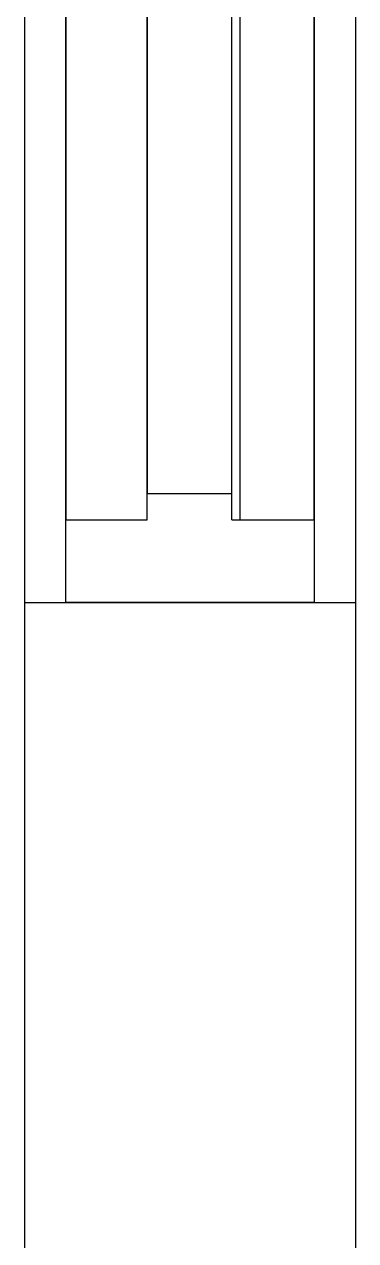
# Model space of a CAD drawing. Header units: millimetres. Extents: x 5543 to 15648, y 4351 to 19091.
# Drawn here: x 14248 to 14448, y 13946 to 14680 of the extents above; entities that cross this region are included whole.
import ezdxf

# ---------------------------------------------------------------- set-up
doc = ezdxf.new("R2010")
doc.units = ezdxf.units.MM
doc.layers.add('IfcObject', color=7, linetype='CONTINUOUS')

msp = doc.modelspace()

# ---------------------------------------------------------------- linework, layer by layer
at = {"layer": 'IfcObject'}
for p, q in [((14248.1, 16291.08, -4700), (14248.1, 5951.31, -4700)), ((14248.1, 16291.08, -4700), (14248.1, 5951.31, -4700)), ((14448.1, 16291.08, -4700), (14448.1, 5951.31, -4700)), ((14448.1, 16291.08, -4700), (14448.1, 5951.31, -4700)), ((14248.1, 15331.08, -5100), (14248.1, 14331.08, -5100)), ((14248.1, 15331.08, -5100), (14248.1, 14331.08, -5100)), ((14273.1, 14331.08, -5100), (14273.1, 15331.08, -5100)), ((14273.1, 14331.08, -5100), (14273.1, 15331.08, -5100)), ((14423.1, 15331.08, -5100), (14423.1, 14331.08, -5100)), ((14423.1, 15331.08, -5100), (14423.1, 14331.08, -5100)), ((14448.1, 15331.08, -5100), (14448.1, 14331.08, -5100)), ((14448.1, 15331.08, -5100), (14448.1, 14331.08, -5100)), ((14273.1, 15281.08, -5200), (14273.1, 14381.08, -5200)), ((14273.1, 15281.08, -5200), (14273.1, 14381.08, -5200)), ((14322.31, 14381.08, -5200), (14322.31, 15281.08, -5200)), ((14322.31, 14381.08, -5200), (14322.31, 15281.08, -5200)), ((14373.33, 14381.08, -5200), (14373.33, 15281.08, -5200)), ((14373.33, 14381.08, -5200), (14373.33, 15281.08, -5200)), ((14378.1, 15281.08, -7200), (14378.1, 14381.08, -7200)), ((14378.1, 15281.08, -5200), (14378.1, 14381.08, -5200)), ((14378.1, 15281.08, -7200), (14378.1, 14381.08, -7200)), ((14378.1, 15281.08, -5200), (14378.1, 14381.08, -5200)), ((14423.1, 15281.08, -5200), (14423.1, 14381.08, -5200)), ((14423.1, 14381.08, -7200), (14423.1, 15281.08, -7200)), ((14423.1, 14381.08, -7200), (14423.1, 15281.08, -7200)), ((14423.1, 15281.08, -5200), (14423.1, 14381.08, -5200)), ((14423.1, 14381.08, -5200), (14423.1, 15281.08, -5200)), ((14423.1, 14381.08, -5200), (14423.1, 15281.08, -5200)), ((14322.31, 15265.2, -5215.88), (14322.31, 14396.95, -5215.88)), ((14322.31, 15265.2, -5215.88), (14322.31, 14396.95, -5215.88)), ((14373.33, 14396.95, -5215.88), (14373.33, 15265.2, -5215.88)), ((14373.33, 14396.95, -5215.88), (14373.33, 15265.2, -5215.88)), ((14322.31, 14381.08, -7200), (14322.31, 14396.95, -7200)), ((14322.31, 14396.95, -7200), (14373.33, 14396.95, -7200)), ((14322.31, 14381.08, -7200), (14322.31, 14396.95, -7200)), ((14322.31, 14396.95, -7200), (14322.31, 14396.95, -5215.88)), ((14322.31, 14396.95, -7200), (14373.33, 14396.95, -7200)), ((14322.31, 14396.95, -7200), (14322.31, 14396.95, -5215.88)), ((14322.31, 14396.95, -5215.88), (14373.33, 14396.95, -5215.88)), ((14322.31, 14396.95, -5215.88), (14373.33, 14396.95, -5215.88)), ((14373.33, 14381.08, -7200), (14373.33, 14396.95, -7200)), ((14373.33, 14396.95, -7200), (14373.33, 14396.95, -5215.88)), ((14373.33, 14381.08, -7200), (14373.33, 14396.95, -7200)), ((14373.33, 14396.95, -7200), (14373.33, 14396.95, -5215.88)), ((14273.1, 14331.08, -7200), (14273.1, 14381.08, -7200)), ((14273.1, 14381.08, -7200), (14322.31, 14381.08, -7200)), ((14273.1, 14331.08, -7200), (14273.1, 14381.08, -7200)), ((14273.1, 14381.08, -7200), (14273.1, 14381.08, -5200)), ((14273.1, 14381.08, -7200), (14322.31, 14381.08, -7200)), ((14273.1, 14381.08, -7200), (14273.1, 14381.08, -5200)), ((14273.1, 14381.08, -5200), (14322.31, 14381.08, -5200)), ((14273.1, 14381.08, -5200), (14322.31, 14381.08, -5200)), ((14322.31, 14381.08, -7200), (14322.31, 14381.08, -5200)), ((14322.31, 14381.08, -7200), (14322.31, 14381.08, -5200)), ((14373.33, 14381.08, -7200), (14423.1, 14381.08, -7200)), ((14373.33, 14381.08, -7200), (14423.1, 14381.08, -7200)), ((14373.33, 14381.08, -7200), (14373.33, 14381.08, -5200)), ((14373.33, 14381.08, -5200), (14423.1, 14381.08, -5200)), ((14373.33, 14381.08, -7200), (14373.33, 14381.08, -5200)), ((14373.33, 14381.08, -5200), (14423.1, 14381.08, -5200)), ((14378.1, 14381.08, -7200), (14378.1, 14381.08, -5200)), ((14378.1, 14381.08, -7200), (14423.1, 14381.08, -7200)), ((14378.1, 14381.08, -7200), (14378.1, 14381.08, -5200)), ((14378.1, 14381.08, -7200), (14423.1, 14381.08, -7200)), ((14378.1, 14381.08, -5200), (14423.1, 14381.08, -5200)), ((14378.1, 14381.08, -5200), (14423.1, 14381.08, -5200)), ((14423.1, 14381.08, -5200), (14423.1, 14381.08, -7200)), ((14423.1, 14381.08, -5200), (14423.1, 14381.08, -7200)), ((14423.1, 14381.08, -7200), (14423.1, 14331.08, -7200)), ((14423.1, 14381.08, -7200), (14423.1, 14381.08, -5200)), ((14423.1, 14381.08, -7200), (14423.1, 14331.08, -7200)), ((14423.1, 14381.08, -7200), (14423.1, 14381.08, -5200)), ((14248.1, 14331.08, -5100), (14448.1, 14331.08, -5100)), ((14248.1, 14331.08, -5100), (14448.1, 14331.08, -5100)), ((14248.1, 14331.08, -7200), (14448.1, 14331.08, -7200)), ((14248.1, 14331.08, -5100), (14248.1, 14331.08, -7200)), ((14248.1, 14331.08, -7200), (14448.1, 14331.08, -7200)), ((14248.1, 14331.08, -7200), (14248.1, 5951.31, -7200)), ((14248.1, 14331.08, -5100), (14248.1, 14331.08, -7200)), ((14248.1, 14331.08, -7200), (14248.1, 5951.31, -7200)), ((14423.1, 14331.08, -7200), (14273.1, 14331.08, -7200)), ((14423.1, 14331.08, -7200), (14273.1, 14331.08, -7200)), ((14423.1, 14331.08, -5100), (14273.1, 14331.08, -5100)), ((14273.1, 14331.08, -7200), (14273.1, 14331.08, -5100)), ((14273.1, 14331.08, -7200), (14273.1, 14331.08, -5100)), ((14423.1, 14331.08, -5100), (14273.1, 14331.08, -5100)), ((14423.1, 14331.08, -7200), (14423.1, 14331.08, -5100)), ((14423.1, 14331.08, -7200), (14423.1, 14331.08, -5100)), ((14448.1, 14331.08, -5100), (14448.1, 14331.08, -7200)), ((14448.1, 14331.08, -7200), (14448.1, 5951.31, -7200)), ((14448.1, 14331.08, -5100), (14448.1, 14331.08, -7200)), ((14448.1, 14331.08, -7200), (14448.1, 5951.31, -7200))]:
    msp.add_line(p, q, dxfattribs=at)

doc.saveas('drawing.dxf')
